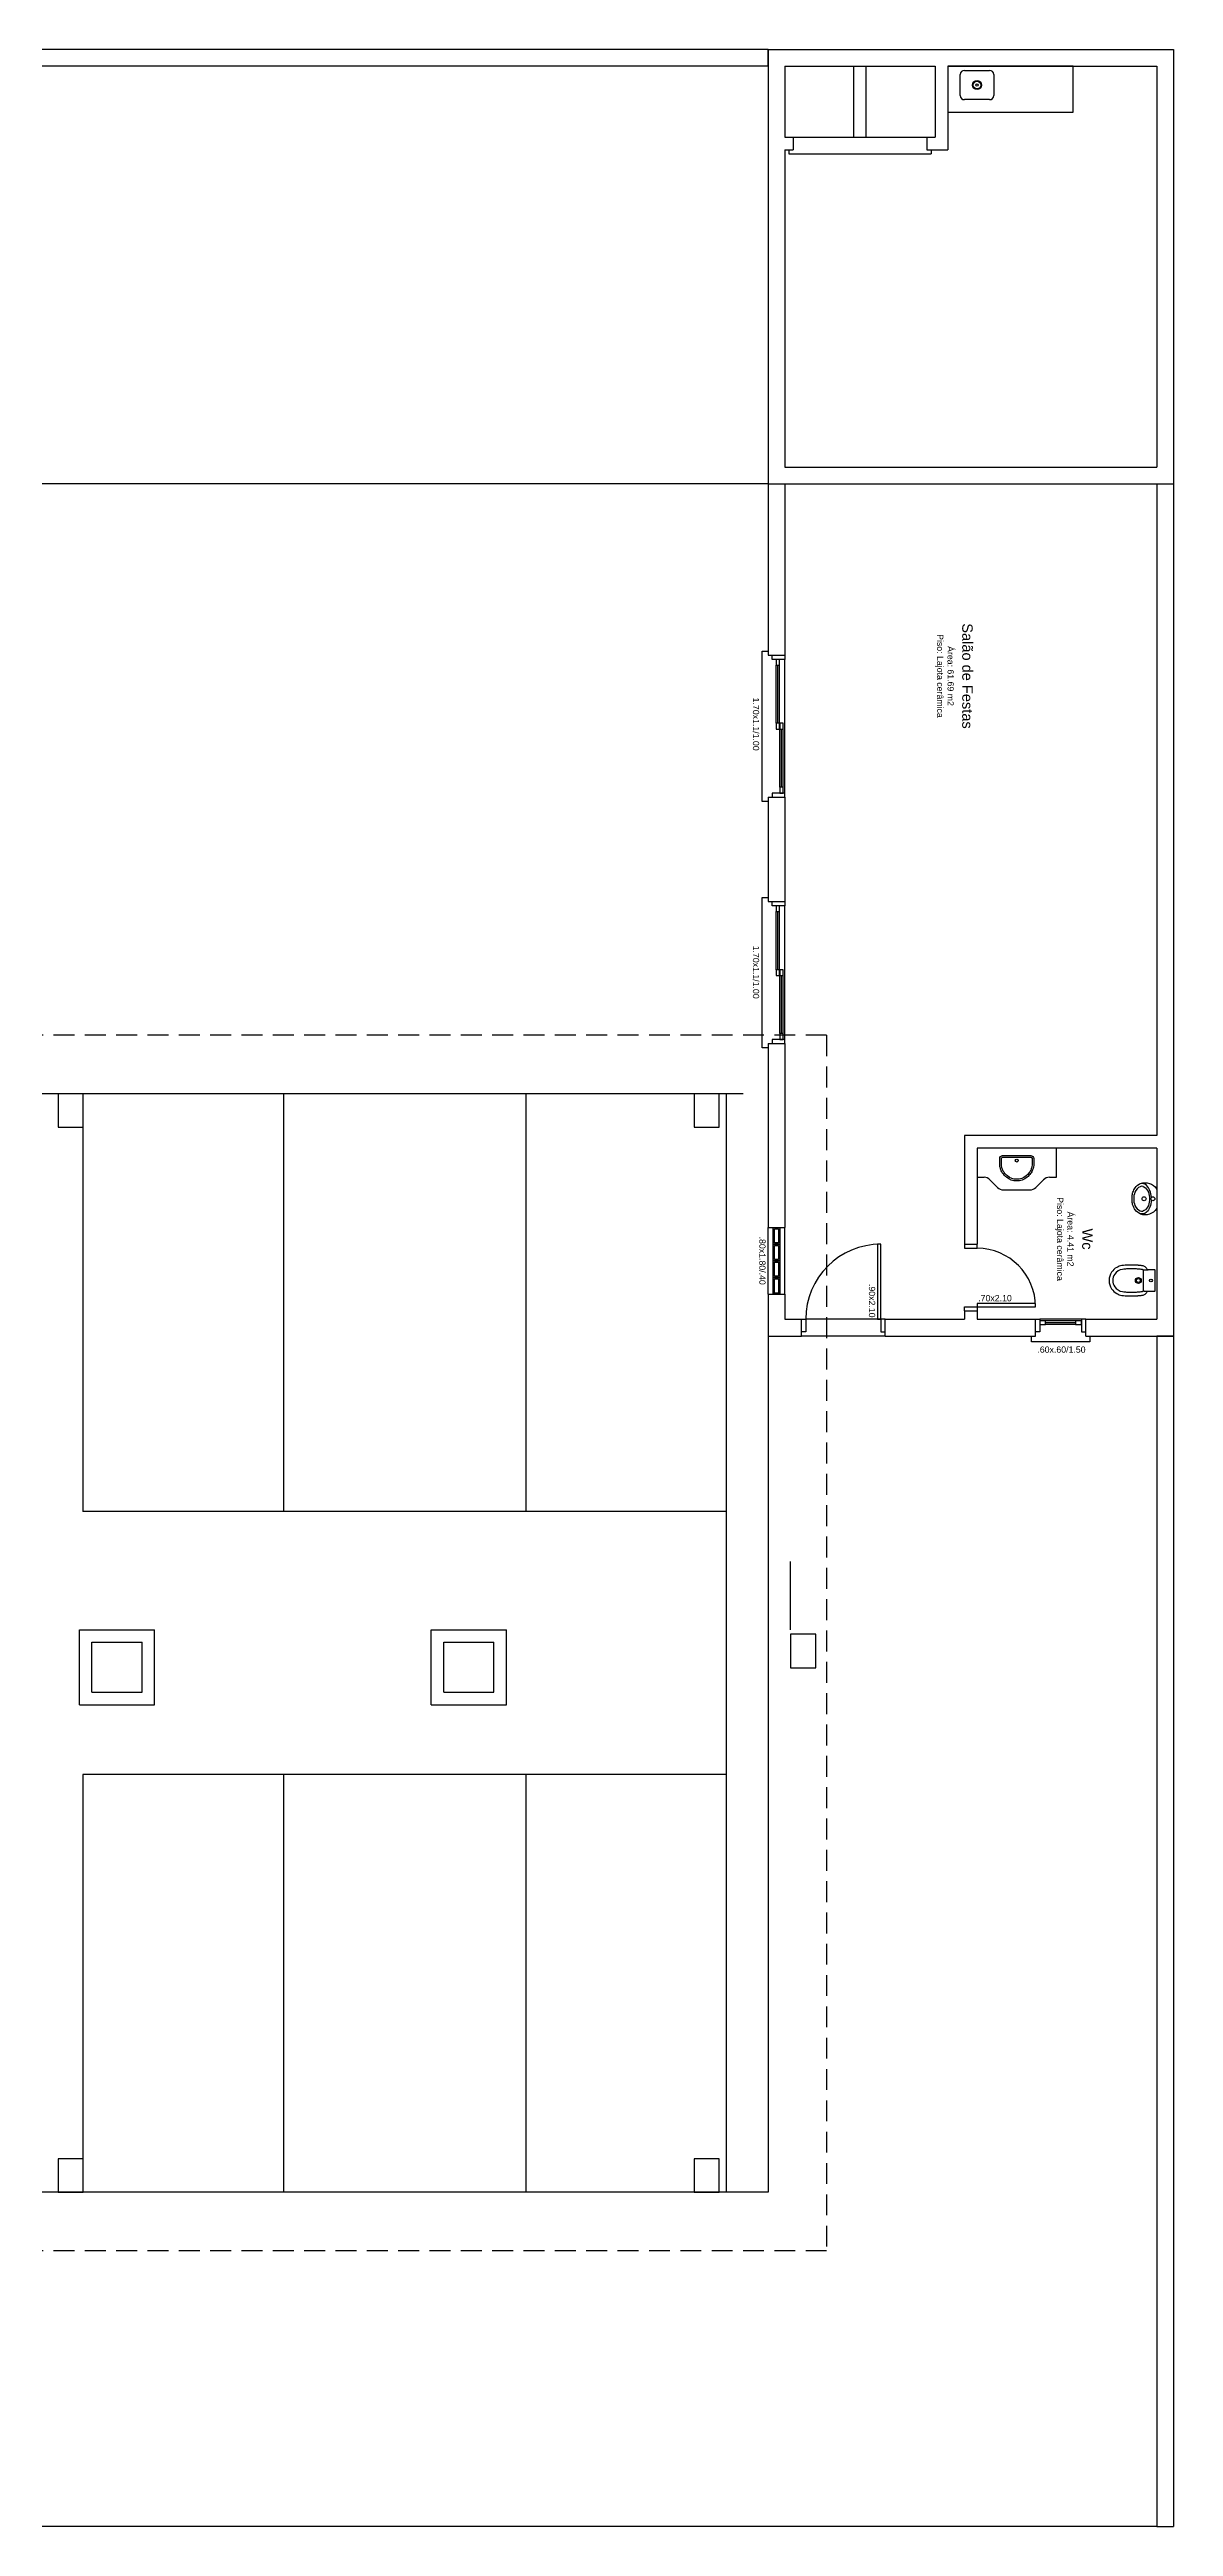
# Model space of a CAD drawing. Header units: millimetres. Extents: x 0 to 54.8, y 0 to 29.7.
# Drawn here: x 41.37 to 54.82, y 0 to 29.65 of the extents above; entities that cross this region are included whole.
import ezdxf
from ezdxf.enums import TextEntityAlignment as Align

# ---------------------------------------------------------------- set-up
doc = ezdxf.new("R2010")
doc.units = ezdxf.units.MM
doc.linetypes.add('DASHED2', pattern=[0.375, 0.25, -0.125])
for name, color, linetype in [('EQUIP', 7, 'Continuous'), ('EQUIP_I', 13, 'Continuous'), ('ESPECARQ', 7, 'Continuous'), ('ESQUADRIA', 10, 'Continuous'), ('MOBIL', 7, 'Continuous'), ('MURO', 1, 'Continuous'), ('PAREDE', 6, 'Continuous'), ('REG60-100', 7, 'Continuous'), ('UNIDADE', 4, 'Continuous'), ('VIDRO', 1, 'Continuous')]:
    doc.layers.add(name, color=color, linetype=linetype)
doc.styles.add('REGUA100', font='arial.ttf')
doc.styles.add('REGUA60', font='arial.ttf')

# ---------------------------------------------------------------- blocks, each defined once
blk = doc.blocks.new('SAB31S_2')
at = {"layer": 'EQUIP', "color": 0, "linetype": 'ByBlock'}
blk.add_lwpolyline([(0, -57, 0.151271), (10, -54, 0.125962), (15.7, -47.7, 0.09008), (17.8, -41.7), (18, -39.7), (18.2, -37.7, 0.004685), (18.4, -35, 0.00925), (18.4, -33.7, 0.000115), (18.4, -29.9, 0.002343), (18.4, -29.7, 0.000782), (18.5, -28.4, 0.001444), (18.4, -27.7, 0.004804), (18.4, -26.7, 0.005206), (18.4, -25.7, 0.005188), (18.3, -24.8, 0.002211), (18.2, -22.7, 0.001932), (18.1, -21.9, 0.000736), (17.9, -19.7, 0.008336), (17.9, -19.2, 0.001408), (17.7, -17.7, 0.000457), (17.6, -17.2, 0.054722), (17.4, -16.3, 0.029037), (16.8, -14.7, 0.123774), (13.8, -11.8, -0.261182), (12.8, -10.2), (12.8, -2.5, 0.439555), (12.2, -1.9), (0, -1.9), (-12.2, -1.9, 0.439555), (-12.8, -2.5), (-12.8, -10.2, -0.261182), (-13.8, -11.8, 0.123774), (-16.8, -14.7, 0.029037), (-17.4, -16.3, 0.054722), (-17.6, -17.2, 0.000457), (-17.7, -17.7, 0.001408), (-17.9, -19.2, 0.008336), (-17.9, -19.7, 0.000736), (-18.1, -21.9, 0.001932), (-18.2, -22.7, 0.002211), (-18.3, -24.8, 0.005188), (-18.4, -25.7, 0.005206), (-18.4, -26.7, 0.004804), (-18.4, -27.7, 0.001444), (-18.5, -28.4, 0.000782), (-18.4, -29.7, 0.002343), (-18.4, -29.9, 0.000115), (-18.4, -33.7, 0.00925), (-18.4, -35, 0.004685), (-18.2, -37.7), (-18, -39.7), (-17.8, -41.7, 0.09008), (-15.7, -47.7, 0.125962), (-10, -54, 0.151271)], format="xyb", close=True, dxfattribs=at)
at = {"layer": 'EQUIP_I'}
for points in [[(0, -52.5, 0.152133), (7.5, -50.2, 0.000372), (7.5, -50.2, 0.213243), (13.3, -41.1), (13.6, -39.2), (13.7, -37.3, 0.00456), (13.9, -34.8, 0.00925), (13.9, -33.6, 0.000115), (14, -29.8, 0.002343), (14, -29.7, 0.000782), (14, -28.4, 0.001444), (14, -27.7, 0.004804), (14, -26.8, 0.005206), (13.9, -25.9, 0.005188), (13.9, -25.1, 0.002211), (13.7, -23, 0.001932), (13.7, -22.2, 0.000736), (13.5, -20.1, 0.008336), (13.5, -19.8, 0.002483), (13.1, -17.1, 0.380805), (11.7, -15.8), (0, -15.8), (-11.7, -15.8, 0.380805), (-13.1, -17.1, 0.002483), (-13.5, -19.8, 0.008336), (-13.5, -20.1, 0.000736), (-13.7, -22.2, 0.001932), (-13.7, -23, 0.002211), (-13.9, -25.1, 0.005188), (-13.9, -25.9, 0.005206), (-14, -26.8, 0.004804), (-14, -27.7, 0.001444), (-14, -28.4, 0.000782), (-14, -29.7, 0.002343), (-14, -29.8, 0.000115), (-13.9, -33.6, 0.00925), (-13.9, -34.8, 0.00456), (-13.7, -37.3), (-13.6, -39.2), (-13.3, -41.1, 0.213243), (-7.5, -50.2, 0.000372), (-7.5, -50.2, 0.152133), (0, -52.5)], [(-12.2, -15.4, -0.385098), (-12.8, -15), (-12.8, -14.8), (-12.8, -10.2)], [(12.2, -15.4, 0.385098), (12.8, -15), (12.8, -14.8), (12.8, -10.2)]]:
    blk.add_lwpolyline(points, format="xyb", dxfattribs=at)
for centre, radius in [((0, -22), 3.5), ((0, -22), 2.25), ((0, -7), 1.75)]:
    blk.add_circle(centre, radius, dxfattribs=at)
blk = doc.blocks.new('SAM711S2')
at = {"layer": 'EQUIP', "color": 0, "linetype": 'ByBlock'}
blk.add_lwpolyline([(0, -29.4), (-0.2, -29.4, -0.008051), (-3.4, -29.3, -0.08407), (-7.8, -28.5, -0.022672), (-10.6, -27.2, -0.027927), (-13.2, -25.8, -0.144523), (-18.3, -19.3, -0.34805), (-12, -0.3, -0.162816), (-11.2, 0), (0, 0), (11.2, 0, -0.162816), (12, -0.3, -0.34805), (18.3, -19.3, -0.144523), (13.2, -25.8, -0.027927), (10.6, -27.2, -0.022672), (7.8, -28.5, -0.08407), (3.4, -29.3, -0.008051), (0.2, -29.4)], format="xyb", close=True, dxfattribs=at)
at = {"layer": 'EQUIP_I'}
for points in [[(-1.6, -6.4, 0.100603), (-10, -8.2, 0.114611), (-16.1, -12.3, 0.309836), (-17.5, -21, 0.309836)], [(-14.6, -16.1), (-14.7, -16.5, 0.189039), (-14.5, -19.7, 0.189014), (-8, -26, 0.116802), (0, -27.5, 0.116802), (8, -26, 0.189014), (14.5, -19.7, 0.189039), (14.7, -16.5), (14.6, -16.1)], [(-14.7, -16.5, -0.044754), (-14.4, -15.9, -0.029837), (-14.2, -15.3, -0.193887), (-8, -10, -0.096635), (0, -8.6, -0.096635), (8, -10, -0.193887), (14.2, -15.3, -0.029837), (14.4, -15.9, -0.044754), (14.7, -16.5, -0.100634)], [(1.6, -6.4, -0.100603), (10, -8.2, -0.114611), (16.1, -12.3, -0.309836), (17.5, -21, -0.309836)]]:
    blk.add_lwpolyline(points, format="xyb", dxfattribs=at)
for centre in [(0, -4.6), (0, -15.2)]:
    blk.add_circle(centre, 2.4, dxfattribs=at)
blk = doc.blocks.new('cuba_pia_cozinha')
at = {"layer": 'EQUIP', "color": 1}
for p, q in [((-0.2, -0.125), (-0.2, 0.125)), ((-0.15, 0.175), (0.15, 0.175)), ((0.2, 0.125), (0.2, -0.125)), ((0.15, -0.175), (-0.15, -0.175))]:
    blk.add_line(p, q, dxfattribs=at)
at = {"layer": 'EQUIP'}
for radius in [0.055, 0.045, 0.015]:
    blk.add_circle((0, 0), radius, dxfattribs=at)
at = {"layer": 'EQUIP', "color": 1}
for centre, start, end in [((-0.15, 0.125), 90, 180), ((0.15, 0.125), 360, 90), ((-0.15, -0.125), 180, 270), ((0.15, -0.125), 270, 360)]:
    blk.add_arc(centre, 0.05, start, end, dxfattribs=at)
blk = doc.blocks.new('SAL36S_2')
at = {"layer": 'EQUIP_I'}
for points in [[(0, -47, -0.17249), (-15.5, -41.5, -0.060691), (-20.7, -36, -0.07445), (-23.8, -30.4, -0.032193), (-25.1, -25.6, -0.057412), (-25.5, -21.8), (-25.5, -13.4, -0.414214), (-21.1, -9), (0, -9), (21.1, -9, -0.414214), (25.5, -13.4), (25.5, -21.8, -0.057412), (25.1, -25.6, -0.032193), (23.8, -30.4, -0.07445), (20.7, -36, -0.060691), (15.5, -41.5, -0.17249)], [(0, -44.5, -0.172451), (-13.9, -39.5, -0.060691), (-18.7, -34.5, -0.07445), (-21.4, -29.6, -0.032105), (-22.7, -25.1, -0.057651), (-23, -21.8), (-23, -13.4, -0.414214), (-21.1, -11.5), (0, -11.5), (21.1, -11.5, -0.414214), (23, -13.4), (23, -21.8, -0.057651), (22.7, -25.1, -0.032105), (21.4, -29.6, -0.07445), (18.7, -34.5, -0.060691), (13.9, -39.5, -0.172451)]]:
    blk.add_lwpolyline(points, format="xyb", close=True, dxfattribs=at)
blk.add_circle((0, -16.4), 2.25, dxfattribs=at)
blk = doc.blocks.new('INDUNI1')
at = {"color": 0, "style": 'REGUA100', "width": 1.4, "flags": 8}
for tag, p in [('NOME1', (0, 0)), ('NOME2', (0, -4.29))]:
    blk.add_attdef(tag, text='', height=2.5, dxfattribs=at).set_placement(p, align=Align.CENTER)
at = {"layer": 'ESPECARQ', "style": 'REGUA60', "width": 1.4, "flags": 8}
for tag, p in [('REVPAR', (0, -12.81)), ('PISO', (0, -10.31)), ('PEDIR', (0, -15.31))]:
    blk.add_attdef(tag, text='', height=1.5, dxfattribs=at).set_placement(p, align=Align.CENTER)
at = {"layer": 'ESPECARQ', "style": 'REGUA60', "width": 1.4}
blk.add_attdef('AREA', text='', height=1.5, dxfattribs=at).set_placement((0, -7.81), align=Align.CENTER)

msp = doc.modelspace()

# ---------------------------------------------------------------- linework, layer by layer
at = {"color": 1}
for p, q in [((50.995, 28.6), (50.995, 29.45)), ((51.145, 28.6), (51.145, 29.45)), ((50.27, 28.6), (51.87, 28.6)), ((50.22, 28.45), (50.22, 28.4)), ((50.22, 28.4), (51.92, 28.4)), ((51.92, 28.45), (51.92, 28.4))]:
    msp.add_line(p, q, dxfattribs=at)
for p, q in [((49.97, 24.45), (1.815, 24.45)), ((49.67, 17.15), (34.07, 17.15)), ((41.77, 17.15), (41.77, 12.15)), ((44.17, 17.15), (44.17, 12.15)), ((47.07, 17.15), (47.07, 12.15)), ((49.47, 17.15), (49.47, 4)), ((49.97, 14.25), (49.97, 4)), ((49.47, 12.15), (41.77, 12.15)), ((49.47, 9), (41.77, 9)), ((41.77, 9), (41.77, 4)), ((44.17, 9), (44.17, 4)), ((47.07, 9), (47.07, 4)), ((49.97, 4), (3.425, 4)), ((54.62, 0), (0, 0))]:
    msp.add_line(p, q)
at = {"linetype": 'DASHED2'}
for p, q in [((50.67, 17.85), (15.858, 17.85)), ((50.67, 17.85), (50.67, 3.3)), ((50.67, 3.3), (11.676, 3.3))]:
    msp.add_line(p, q, dxfattribs=at)
for points in [[(50.11, 15.55), (50.11, 15.35), (50.03, 15.35), (50.03, 15.55)], [(50.095, 15.535), (50.095, 15.365), (50.045, 15.365), (50.045, 15.535)], [(50.11, 15.35), (50.11, 15.15), (50.03, 15.15), (50.03, 15.35)], [(50.11, 15.15), (50.11, 14.95), (50.03, 14.95), (50.03, 15.15)], [(50.095, 15.335), (50.095, 15.165), (50.045, 15.165), (50.045, 15.335)], [(50.095, 15.135), (50.095, 14.965), (50.045, 14.965), (50.045, 15.135)], [(50.11, 14.95), (50.11, 14.75), (50.03, 14.75), (50.03, 14.95)], [(50.095, 14.935), (50.095, 14.765), (50.045, 14.765), (50.045, 14.935)]]:
    msp.add_lwpolyline(points, close=True)
at = {"layer": 'EQUIP', "color": 0}
for p, q in [((53.62, 29.45), (52.12, 29.45)), ((52.12, 29.45), (52.12, 28.9)), ((53.62, 28.9), (53.62, 29.45)), ((52.12, 28.9), (53.62, 28.9)), ((52.47, 16.5), (52.47, 16.15)), ((53.42, 16.5), (52.47, 16.5)), ((53.42, 16.15), (53.42, 16.5)), ((52.47, 16.15), (52.554, 16.15)), ((52.786, 16), (53.104, 16))]:
    msp.add_line(p, q, dxfattribs=at)
at = {"layer": 'EQUIP'}
for centre, start, end in [((52.554, 16.05), 45, 90), ((52.786, 16.1), 225, 270), ((53.104, 16.1), 270, 315)]:
    msp.add_arc(centre, 0.1, start, end, dxfattribs=at)
at = {"layer": 'ESQUADRIA', "color": 1}
for p, q in [((50.065, 21.585), (50.065, 22.28)), ((50.105, 21.585), (50.105, 22.28)), ((50.17, 20.75), (50.17, 22.35)), ((50.11, 20.82), (50.11, 21.515)), ((50.15, 20.82), (50.15, 21.515)), ((50.065, 18.635), (50.065, 19.33)), ((50.105, 18.635), (50.105, 19.33)), ((50.17, 17.8), (50.17, 19.4)), ((50.11, 17.87), (50.11, 18.565)), ((50.15, 17.87), (50.15, 18.565)), ((50.17, 14.75), (50.17, 15.55)), ((51.32, 14.45), (50.42, 14.45)), ((53.72, 14.45), (53.22, 14.45)), ((53.65, 14.43), (53.29, 14.43)), ((53.65, 14.39), (53.29, 14.39))]:
    msp.add_line(p, q, dxfattribs=at)
at = {"layer": 'ESQUADRIA'}
for points in [[(49.97, 20.65), (49.9, 20.65), (49.9, 22.45), (49.97, 22.45)], [(50.17, 22.4), (50.17, 22.35), (50.02, 22.35), (50.02, 22.4)], [(50.17, 20.7), (50.17, 20.75), (50.02, 20.75), (50.02, 20.7)], [(49.97, 17.7), (49.9, 17.7), (49.9, 19.5), (49.97, 19.5)], [(50.17, 19.45), (50.17, 19.4), (50.02, 19.4), (50.02, 19.45)], [(50.17, 17.75), (50.17, 17.8), (50.02, 17.8), (50.02, 17.75)], [(49.97, 14.75), (49.97, 14.75), (49.97, 15.55), (49.97, 15.55)], [(52.32, 15.35), (52.32, 15.3), (52.47, 15.3), (52.47, 15.35)], [(52.32, 14.55), (52.32, 14.6), (52.47, 14.6), (52.47, 14.55)], [(50.37, 14.45), (50.42, 14.45), (50.42, 14.3), (50.37, 14.3)], [(51.37, 14.25), (51.37, 14.25), (50.37, 14.25), (50.37, 14.25)], [(51.37, 14.45), (51.32, 14.45), (51.32, 14.3), (51.37, 14.3)], [(53.82, 14.25), (53.82, 14.18), (53.12, 14.18), (53.12, 14.25)], [(53.17, 14.45), (53.22, 14.45), (53.22, 14.3), (53.17, 14.3)], [(53.77, 14.45), (53.72, 14.45), (53.72, 14.3), (53.77, 14.3)]]:
    msp.add_lwpolyline(points, dxfattribs=at)
for points in [[(50.065, 22.35), (50.065, 22.28), (50.105, 22.28), (50.105, 22.35)], [(50.105, 21.515), (50.105, 21.585), (50.065, 21.585), (50.065, 21.515)], [(50.11, 21.585), (50.11, 21.515), (50.15, 21.515), (50.15, 21.585)], [(50.15, 20.75), (50.15, 20.82), (50.11, 20.82), (50.11, 20.75)], [(50.065, 19.4), (50.065, 19.33), (50.105, 19.33), (50.105, 19.4)], [(50.105, 18.565), (50.105, 18.635), (50.065, 18.635), (50.065, 18.565)], [(50.11, 18.635), (50.11, 18.565), (50.15, 18.565), (50.15, 18.635)], [(50.15, 17.8), (50.15, 17.87), (50.11, 17.87), (50.11, 17.8)], [(51.32, 14.45), (51.32, 15.35), (51.28, 15.35), (51.28, 14.45)], [(53.17, 14.64), (52.47, 14.64), (52.47, 14.6), (53.17, 14.6)], [(53.22, 14.39), (53.29, 14.39), (53.29, 14.43), (53.22, 14.43)], [(53.72, 14.43), (53.65, 14.43), (53.65, 14.39), (53.72, 14.39)]]:
    msp.add_lwpolyline(points, close=True, dxfattribs=at)
for centre, radius, start, end in [((51.32, 14.45), 0.9, 90, 180), ((52.47, 14.6), 0.7, 0, 90)]:
    msp.add_arc(centre, radius, start, end, dxfattribs=at)
at = {"layer": 'MOBIL'}
for p, q in [((52.624, 16.121), (52.716, 16.029)), ((53.266, 16.121), (53.174, 16.029)), ((53.336, 16.15), (53.42, 16.15))]:
    msp.add_line(p, q, dxfattribs=at)
msp.add_arc((53.336, 16.05), 0.1, 90, 135, dxfattribs=at)
at = {"layer": 'MURO'}
for p, q in [((49.97, 29.65), (0, 29.65)), ((49.97, 29.45), (49.97, 29.65)), ((49.97, 29.45), (0, 29.45)), ((54.62, 14.25), (54.62, 0)), ((54.82, 14.25), (54.62, 14.25)), ((54.82, 14.25), (54.82, 0)), ((54.62, 0), (54.82, 0))]:
    msp.add_line(p, q, dxfattribs=at)
at = {"layer": 'PAREDE'}
for p, q in [((49.97, 29.65), (54.82, 29.65)), ((49.97, 29.65), (49.97, 22.4)), ((54.82, 29.65), (54.82, 14.25)), ((50.17, 29.45), (51.97, 29.45)), ((50.17, 29.45), (50.17, 28.6)), ((51.97, 29.45), (51.97, 28.6)), ((52.12, 29.45), (52.12, 28.45)), ((52.12, 29.45), (54.62, 29.45)), ((54.62, 29.45), (54.62, 24.65)), ((50.17, 28.6), (50.27, 28.6)), ((50.27, 28.6), (50.27, 28.45)), ((51.87, 28.6), (51.87, 28.45)), ((51.87, 28.6), (51.97, 28.6)), ((50.17, 28.45), (50.27, 28.45)), ((50.17, 28.45), (50.17, 24.65)), ((51.87, 28.45), (52.12, 28.45)), ((50.17, 24.65), (54.62, 24.65)), ((49.97, 24.45), (54.82, 24.45)), ((50.17, 24.45), (50.17, 22.4)), ((54.62, 24.45), (54.62, 16.65)), ((49.97, 22.4), (50.17, 22.4)), ((49.97, 20.7), (50.17, 20.7)), ((49.97, 20.7), (49.97, 19.45)), ((50.17, 20.7), (50.17, 19.45)), ((49.97, 19.45), (50.17, 19.45)), ((49.97, 17.75), (50.17, 17.75)), ((49.97, 17.75), (49.97, 15.55)), ((50.17, 17.75), (50.17, 15.55)), ((54.62, 16.65), (52.32, 16.65)), ((52.32, 16.65), (52.32, 15.35)), ((54.62, 16.5), (52.47, 16.5)), ((52.47, 16.5), (52.47, 15.35)), ((54.62, 16.5), (54.62, 14.45)), ((49.97, 15.55), (50.17, 15.55)), ((52.32, 15.35), (52.47, 15.35)), ((49.97, 14.75), (50.17, 14.75)), ((49.97, 14.75), (49.97, 14.25)), ((50.17, 14.75), (50.17, 14.45)), ((52.32, 14.55), (52.47, 14.55)), ((52.32, 14.55), (52.32, 14.45)), ((52.47, 14.55), (52.47, 14.45)), ((49.97, 14.25), (50.37, 14.25)), ((50.17, 14.45), (50.37, 14.45)), ((50.37, 14.25), (50.37, 14.45)), ((51.37, 14.25), (51.37, 14.45)), ((51.37, 14.45), (52.32, 14.45)), ((51.37, 14.25), (53.17, 14.25)), ((52.47, 14.45), (53.17, 14.45)), ((53.17, 14.25), (53.17, 14.45)), ((53.77, 14.25), (53.77, 14.45)), ((53.77, 14.45), (54.62, 14.45)), ((53.77, 14.25), (54.82, 14.25)), ((50.24, 10.735), (50.24, 11.55)), ((41.73, 10.735), (42.63, 10.735)), ((41.73, 9.835), (41.73, 10.735)), ((42.63, 9.835), (42.63, 10.735)), ((45.94, 9.835), (45.94, 10.735)), ((45.94, 10.735), (46.84, 10.735)), ((45.94, 9.835), (45.94, 10.735)), ((46.84, 9.835), (46.84, 10.735)), ((41.88, 10.585), (42.48, 10.585)), ((41.88, 9.985), (41.88, 10.585)), ((42.48, 9.985), (42.48, 10.585)), ((46.09, 9.985), (46.09, 10.585)), ((46.09, 10.585), (46.69, 10.585)), ((46.69, 9.985), (46.69, 10.585)), ((41.73, 9.835), (42.63, 9.835)), ((41.88, 9.985), (42.48, 9.985)), ((45.94, 9.835), (46.84, 9.835)), ((46.09, 9.985), (46.69, 9.985))]:
    msp.add_line(p, q, dxfattribs=at)
for points in [[(41.475, 16.75), (41.775, 16.75), (41.775, 17.15), (41.475, 17.15)], [(49.085, 16.75), (49.385, 16.75), (49.385, 17.15), (49.085, 17.15)], [(50.54, 10.68), (50.24, 10.68), (50.24, 10.28), (50.54, 10.28)], [(41.475, 4), (41.775, 4), (41.775, 4.4), (41.475, 4.4)], [(49.085, 4), (49.385, 4), (49.385, 4.4), (49.085, 4.4)]]:
    msp.add_lwpolyline(points, close=True, dxfattribs=at)
at = {"layer": 'VIDRO'}
for p, q in [((50.085, 21.585), (50.085, 22.28)), ((50.13, 20.82), (50.13, 21.515)), ((50.085, 18.635), (50.085, 19.33)), ((50.13, 17.87), (50.13, 18.565)), ((53.65, 14.41), (53.29, 14.41))]:
    msp.add_line(p, q, dxfattribs=at)

# ---------------------------------------------------------------- block references
at = {"layer": 'EQUIP'}
msp.add_blockref('cuba_pia_cozinha', (52.47, 29.225), dxfattribs=at)
at = {"layer": 'EQUIP', "xscale": 0.007999999999981355, "yscale": 0.007999999999981355, "zscale": 0.008}
msp.add_blockref('SAL36S_2', (52.945, 16.482), dxfattribs=at)
at = {"layer": 'EQUIP', "xscale": 0.01000000000000156, "yscale": 0.009999999999999787, "zscale": 0.01, "rotation": 270}
for name, p in [('SAM711S2', (54.62, 15.893)), ('SAB31S_2', (54.62, 14.915))]:
    msp.add_blockref(name, p, dxfattribs=at)
at = {"layer": 'UNIDADE'}
ref = msp.add_blockref('INDUNI1', (52.507, 22.151), dxfattribs=dict(at, xscale=0.05000000000000071, yscale=0.05000000000000071, zscale=0.05, rotation=270))
ref.add_attrib('NOME2', 'Salão de Festas', dxfattribs={"layer": '0', "color": 0, "height": 0.125, "rotation": 270, "style": 'REGUA100', "flags": 8}).set_placement((52.293, 22.151), align=Align.CENTER)
ref.add_attrib('AREA', 'Área: 61.69 m2', dxfattribs={"layer": 'ESPECARQ', "height": 0.075, "rotation": 270, "style": 'REGUA60'}).set_placement((52.117, 22.151), align=Align.CENTER)
ref.add_attrib('PISO', 'Piso: Lajota cerâmica', dxfattribs={"layer": 'ESPECARQ', "height": 0.075, "rotation": 270, "style": 'REGUA60', "flags": 8}).set_placement((51.992, 22.151), align=Align.CENTER)
ref = msp.add_blockref('INDUNI1', (53.943, 15.411), dxfattribs=dict(at, xscale=0.05000000000000071, yscale=0.05000000000000071, zscale=0.05, rotation=270))
ref.add_attrib('NOME2', 'Wc', dxfattribs={"layer": '0', "color": 0, "height": 0.125, "rotation": 270, "style": 'REGUA100', "flags": 8}).set_placement((53.728, 15.411), align=Align.CENTER)
ref.add_attrib('AREA', 'Área: 4.41 m2', dxfattribs={"layer": 'ESPECARQ', "height": 0.075, "rotation": 270, "style": 'REGUA60'}).set_placement((53.552, 15.411), align=Align.CENTER)
ref.add_attrib('PISO', 'Piso: Lajota cerâmica', dxfattribs={"layer": 'ESPECARQ', "height": 0.075, "rotation": 270, "style": 'REGUA60', "flags": 8}).set_placement((53.427, 15.411), align=Align.CENTER)

# ---------------------------------------------------------------- texts
at = {"layer": 'REG60-100', "style": 'REGUA60'}
for s, p in [('1.70x1.1/1.00', (49.788, 21.892)), ('1.70x1.1/1.00', (49.788, 18.923)), ('.80x1.80/.40', (49.864, 15.44)), ('.90x2.10', (51.176, 14.873))]:
    msp.add_text(s, height=0.075, rotation=270, dxfattribs=at).set_placement(p)
for s, p in [('.70x2.10', (52.484, 14.666)), ('.60x.60/1.50', (53.192, 14.05))]:
    msp.add_text(s, height=0.075, dxfattribs=at).set_placement(p)

doc.saveas('drawing.dxf')
